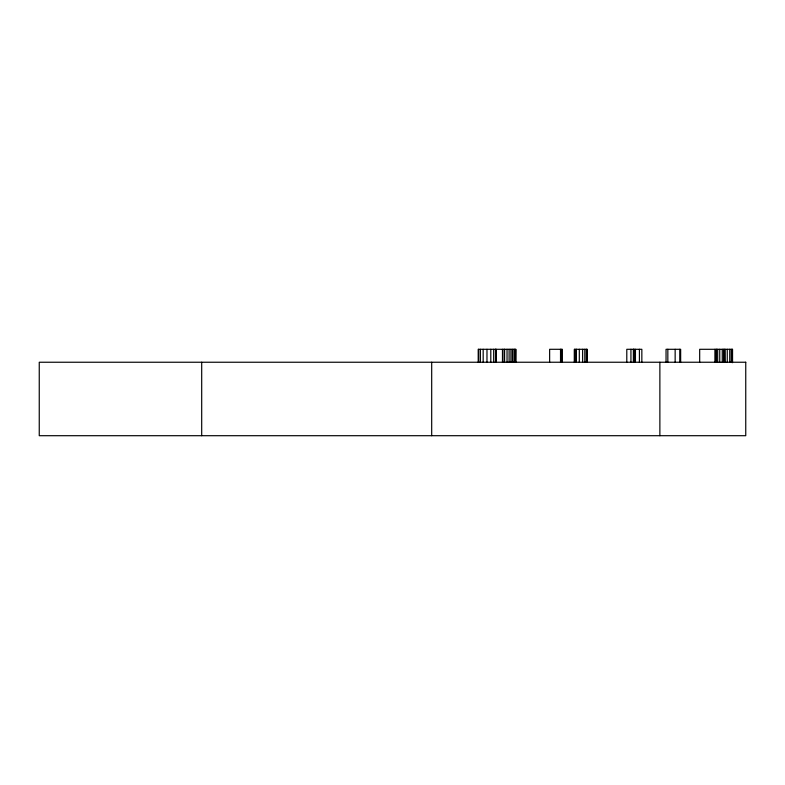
<?xml version="1.0" encoding="UTF-8"?>
<svg xmlns="http://www.w3.org/2000/svg" width="785" height="785" viewBox="0 0 785 785"><rect width="100%" height="100%" fill="white"/><g stroke="black" fill="none" stroke-linecap="round" stroke-linejoin="round"><path stroke-width="1.18" d="M515.716 349.296L515.716 362.238L515.823 349.296L478.212 349.296L478.212 362.238M587.003 349.296L587.003 362.238L587.092 349.296L574.404 349.296L574.404 362.238M732.552 362.238L732.552 349.296L716.175 349.296L716.175 362.238M732.287 362.729L732.287 349.296L732.199 362.238M731.247 349.296L731.247 362.238M729.726 349.296L729.726 362.238M727.263 349.296L727.263 362.238M725.134 349.296L725.232 362.238M724.486 349.296L724.486 362.238M723.564 349.296L723.564 362.238M722.259 349.296L722.259 362.238M719.747 349.296L719.747 362.238M717.696 349.296L717.696 362.238M716.44 349.296L716.44 362.238M715.94 362.238L715.94 349.296L699.68 349.296L699.68 362.238M714.909 349.296L714.909 362.238M680.654 362.238L680.654 349.296L666.043 349.296L666.043 362.238M679.771 349.296L679.771 362.238M675.149 349.296L675.149 362.238M667.839 349.296L667.839 362.238M659.871 362.238L659.871 435.704M641.845 362.238L641.845 349.296L626.793 349.296L626.793 362.238M639.412 349.296L639.412 362.238M635.438 349.296L635.438 362.238M634.005 349.296L634.113 362.238M633.838 349.296L633.917 362.238M633.367 349.296L633.367 362.238M630.934 349.296L630.934 362.238M586.326 349.296L586.326 362.238M584.815 349.296L584.815 362.238M582.627 349.296L582.627 362.238M579.31 349.296L579.31 362.238M576.318 349.296L576.318 362.238M575.945 349.296L575.945 362.238M574.473 349.296L574.473 362.238M562.384 362.238L562.384 349.296L549.637 349.296L549.637 362.238M561.167 349.296L561.167 362.238M560.519 349.296L560.519 362.238M514.675 349.296L514.675 362.238M513.949 349.296L513.949 362.238M512.428 349.296L512.428 362.238M510.937 349.296L510.937 362.238M509.092 349.296L509.092 362.238M507.041 349.296L507.041 362.238M504.608 349.296L504.608 362.238M504.078 349.296L504.078 362.238M502.469 349.296L502.469 362.238M496.189 349.296L496.189 362.238M495.757 349.296L495.757 362.238M495.482 349.296L495.482 362.238M493.667 349.296L493.667 362.238M490.792 349.296L490.792 362.238M486.975 349.296L486.975 362.238M483.177 349.296L483.177 362.238M480.381 349.296L480.381 362.238M478.683 349.296L478.683 362.238M431.691 362.238L431.691 435.704M201.696 362.238L201.696 435.704M745.75 362.238L39.25 362.238L39.25 435.704L745.75 435.704L745.75 362.238"/></g></svg>
